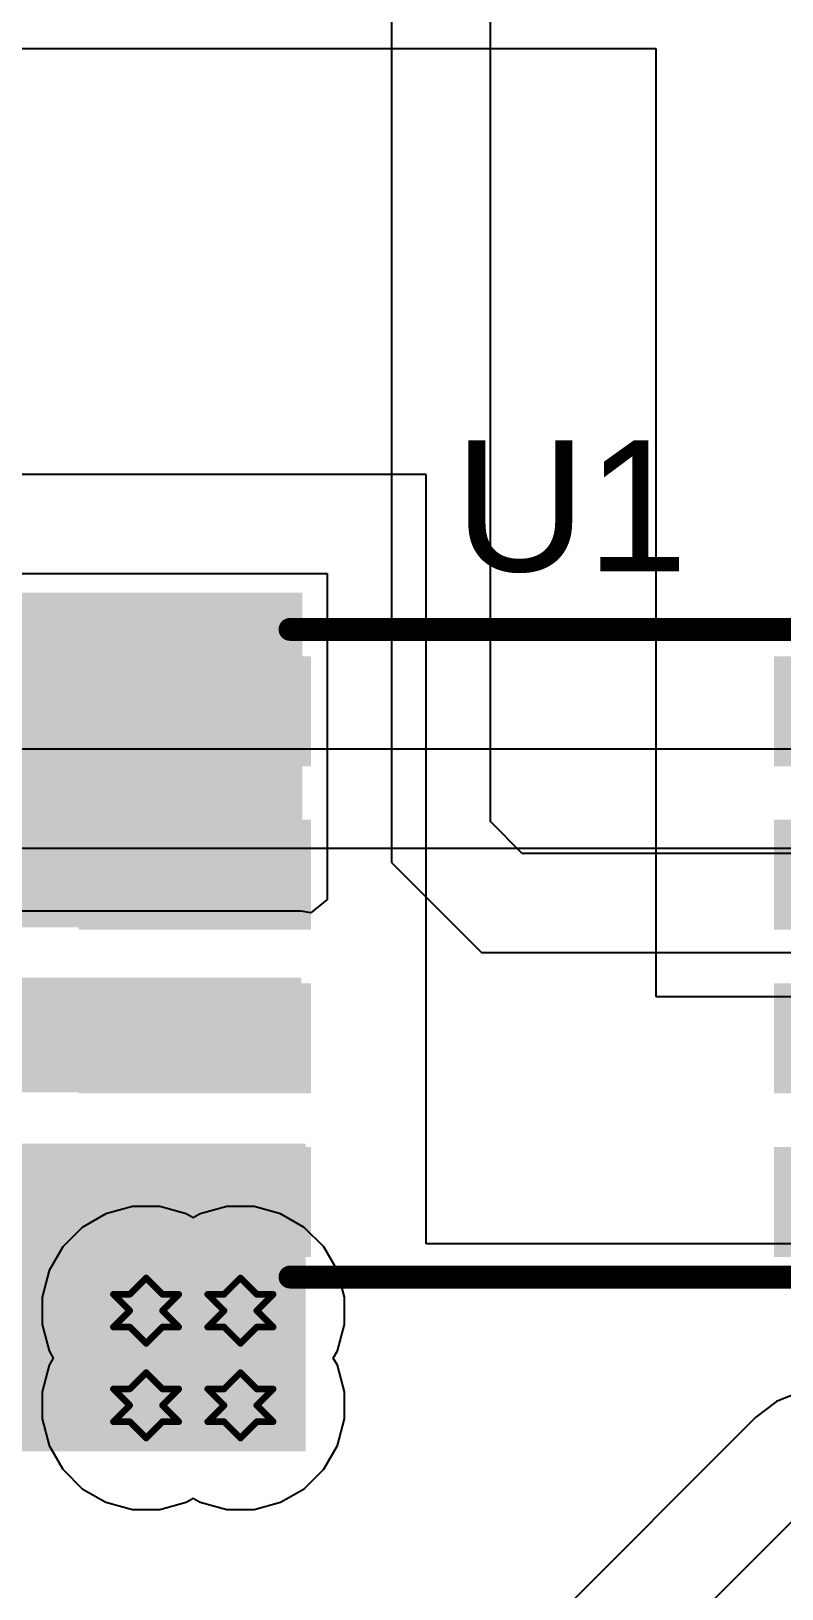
# Model space of a CAD drawing. Header units: inches. Extents: x -3 to 5437, y -3 to 5435.
# Drawn here: x 47.67 to 53.5, y 26.59 to 38.69 of the extents above; entities that cross this region are included whole.
import ezdxf

# ---------------------------------------------------------------- set-up
doc = ezdxf.new("R2010")
doc.units = ezdxf.units.IN
for name, color, linetype in [('Bottom Layer', 5, 'Continuous'), ('Bottom Solder', 6, 'Continuous'), ('Drill Drawing', 1, 'Continuous'), ('GND', 16, 'Continuous'), ('PWR', 76, 'Continuous'), ('Top Layer', 1, 'Continuous'), ('Top Overlay', 2, 'Continuous'), ('Top Paste', 8, 'Continuous'), ('Top Solder', 216, 'Continuous'), ('Via Holes', 16, 'Continuous')]:
    doc.layers.add(name, color=color, linetype=linetype)
doc.styles.add('Arial', font='', dxfattribs={"height": 0.2})
doc.styles.get('Arial').set_extended_font_data('Arial')

# ---------------------------------------------------------------- blocks, each defined once
blk = doc.blocks.new('SOIC_8_413')
at = {"layer": 'Top Layer'}
for points in [[(-1.867, 1.58), (-3.467, 1.58), (-3.467, 2.23), (-1.867, 2.23)], [(3.533, 1.58), (1.933, 1.58), (1.933, 2.23), (3.533, 2.23)], [(-1.867, 0.31), (-3.467, 0.31), (-3.467, 0.96), (-1.867, 0.96)], [(3.533, 0.31), (1.933, 0.31), (1.933, 0.96), (3.533, 0.96)], [(-1.867, -0.96), (-3.467, -0.96), (-3.467, -0.31), (-1.867, -0.31)], [(3.533, -0.96), (1.933, -0.96), (1.933, -0.31), (3.533, -0.31)], [(-1.867, -2.23), (-3.467, -2.23), (-3.467, -1.58), (-1.867, -1.58)], [(3.533, -2.23), (1.933, -2.23), (1.933, -1.58), (3.533, -1.58)]]:
    blk.add_hatch(color=1, dxfattribs=at).paths.add_polyline_path(points)
at = {"layer": 'Top Paste'}
for points in [[(-1.867, 1.58), (-3.467, 1.58), (-3.467, 2.23), (-1.867, 2.23)], [(3.533, 1.58), (1.933, 1.58), (1.933, 2.23), (3.533, 2.23)], [(-1.867, 0.31), (-3.467, 0.31), (-3.467, 0.96), (-1.867, 0.96)], [(3.533, 0.31), (1.933, 0.31), (1.933, 0.96), (3.533, 0.96)], [(-1.867, -0.96), (-3.467, -0.96), (-3.467, -0.31), (-1.867, -0.31)], [(3.533, -0.96), (1.933, -0.96), (1.933, -0.31), (3.533, -0.31)], [(-1.867, -2.23), (-3.467, -2.23), (-3.467, -1.58), (-1.867, -1.58)], [(3.533, -2.23), (1.933, -2.23), (1.933, -1.58), (3.533, -1.58)]]:
    blk.add_hatch(color=8, dxfattribs=at).paths.add_polyline_path(points)
at = {"layer": 'Top Solder'}
for points in [[(-1.765, 1.478), (-3.569, 1.478), (-3.569, 2.332), (-1.765, 2.332)], [(3.635, 1.478), (1.831, 1.478), (1.831, 2.332), (3.635, 2.332)], [(-1.765, 0.208), (-3.569, 0.208), (-3.569, 1.062), (-1.765, 1.062)], [(3.635, 0.208), (1.831, 0.208), (1.831, 1.062), (3.635, 1.062)], [(-1.765, -1.062), (-3.569, -1.062), (-3.569, -0.208), (-1.765, -0.208)], [(3.635, -1.062), (1.831, -1.062), (1.831, -0.208), (3.635, -0.208)], [(-1.765, -2.332), (-3.569, -2.332), (-3.569, -1.478), (-1.765, -1.478)], [(3.635, -2.332), (1.831, -2.332), (1.831, -1.478), (3.635, -1.478)]]:
    blk.add_hatch(color=216, dxfattribs=at).paths.add_polyline_path(points)
at = {"layer": 'Top Overlay'}
for points in [[(-3.112, 2.565, 0.178, 0.178, 1), (-3.339, 2.565, 0.178, 0.178, 1)], [(-3.384, 2.565, 0.0889, 0.0889, 1), (-3.295, 2.565, 0.0889, 0.0889, 1)], [(-3.157, 2.565, 0.0889, 0.0889, 1), (-3.068, 2.565, 0.0889, 0.0889, 1)], [(-2.038, 2.489, 0.0889, 0.0889, 1), (-1.949, 2.489, 0.0889, 0.0889, 1)], [(1.949, 2.489, 0.0889, 0.0889, 1), (2.038, 2.489, 0.0889, 0.0889, 1)], [(-2.038, -2.54, 0.0889, 0.0889, 1), (-1.949, -2.54, 0.0889, 0.0889, 1)], [(1.949, -2.54, 0.0889, 0.0889, 1), (2.038, -2.54, 0.0889, 0.0889, 1)]]:
    blk.add_lwpolyline(points, format="xyseb", close=True, dxfattribs=at)
for points in [[(1.994, 2.489, 0.178, 0.178, 0), (-1.994, 2.489, 0.178, 0.178, 0)], [(1.994, -2.54, 0.178, 0.178, 0), (-1.994, -2.54, 0.178, 0.178, 0)]]:
    blk.add_lwpolyline(points, format="xyseb", dxfattribs=at)

msp = doc.modelspace()

# ---------------------------------------------------------------- hatches: boundary and pattern name
at = {"layer": 'Bottom Layer'}
h = msp.add_hatch(color=5, dxfattribs=at)
edge = h.paths.add_edge_path()
edge.add_arc((48.565, 28.753), 0.3, 0, 360)
h = msp.add_hatch(color=5, dxfattribs=at)
edge = h.paths.add_edge_path()
edge.add_arc((49.297, 28.753), 0.3, 0, 360)
h = msp.add_hatch(color=5, dxfattribs=at)
edge = h.paths.add_edge_path()
edge.add_arc((48.565, 28.018), 0.3, 0, 360)
h = msp.add_hatch(color=5, dxfattribs=at)
edge = h.paths.add_edge_path()
edge.add_arc((49.297, 28.018), 0.3, 0, 360)
at = {"layer": 'Bottom Solder'}
h = msp.add_hatch(color=6, dxfattribs=at)
edge = h.paths.add_edge_path()
edge.add_arc((48.565, 28.753), 0.15, 0, 360)
h = msp.add_hatch(color=6, dxfattribs=at)
edge = h.paths.add_edge_path()
edge.add_arc((49.297, 28.753), 0.15, 0, 360)
h = msp.add_hatch(color=6, dxfattribs=at)
edge = h.paths.add_edge_path()
edge.add_arc((48.565, 28.018), 0.15, 0, 360)
h = msp.add_hatch(color=6, dxfattribs=at)
edge = h.paths.add_edge_path()
edge.add_arc((49.297, 28.018), 0.15, 0, 360)
at = {"layer": 'GND'}
h = msp.add_hatch(color=16, dxfattribs=at)
edge = h.paths.add_edge_path()
edge.add_arc((48.565, 28.753), 0.3, 0, 360)
h = msp.add_hatch(color=16, dxfattribs=at)
edge = h.paths.add_edge_path()
edge.add_arc((49.297, 28.753), 0.3, 0, 360)
h = msp.add_hatch(color=16, dxfattribs=at)
edge = h.paths.add_edge_path()
edge.add_arc((48.565, 28.018), 0.3, 0, 360)
h = msp.add_hatch(color=16, dxfattribs=at)
edge = h.paths.add_edge_path()
edge.add_arc((49.297, 28.018), 0.3, 0, 360)
at = {"layer": 'PWR'}
h = msp.add_hatch(color=76, dxfattribs=at)
edge = h.paths.add_edge_path()
edge.add_arc((48.565, 28.753), 0.3, 0, 360)
h = msp.add_hatch(color=76, dxfattribs=at)
edge = h.paths.add_edge_path()
edge.add_arc((49.297, 28.753), 0.3, 0, 360)
h = msp.add_hatch(color=76, dxfattribs=at)
edge = h.paths.add_edge_path()
edge.add_arc((48.565, 28.018), 0.3, 0, 360)
h = msp.add_hatch(color=76, dxfattribs=at)
edge = h.paths.add_edge_path()
edge.add_arc((49.297, 28.018), 0.3, 0, 360)
at = {"layer": 'Top Layer'}
for points in [[(35.814, 31.729), (49.777, 31.729), (49.777, 34.329), (35.814, 34.329)], [(46.317, 30.449), (49.769, 30.449), (49.769, 31.338), (46.317, 31.338)], [(46.317, 27.661), (49.804, 27.661), (49.804, 30.05), (46.317, 30.05)], [(46.317, 27.661), (49.743, 27.661), (49.743, 30.043), (46.317, 30.043)], [(37.502, 27.661), (49.804, 27.661), (49.804, 28.645), (37.502, 28.645)]]:
    msp.add_hatch(color=1, dxfattribs=at).paths.add_polyline_path(points)
h = msp.add_hatch(color=1, dxfattribs=at)
edge = h.paths.add_edge_path()
edge.add_arc((48.565, 28.753), 0.3, 0, 360)
h = msp.add_hatch(color=1, dxfattribs=at)
edge = h.paths.add_edge_path()
edge.add_arc((49.297, 28.753), 0.3, 0, 360)
h = msp.add_hatch(color=1, dxfattribs=at)
edge = h.paths.add_edge_path()
edge.add_arc((48.565, 28.018), 0.3, 0, 360)
h = msp.add_hatch(color=1, dxfattribs=at)
edge = h.paths.add_edge_path()
edge.add_arc((49.297, 28.018), 0.3, 0, 360)
at = {"layer": 'Top Solder'}
h = msp.add_hatch(color=216, dxfattribs=at)
edge = h.paths.add_edge_path()
edge.add_arc((48.565, 28.753), 0.15, 0, 360)
h = msp.add_hatch(color=216, dxfattribs=at)
edge = h.paths.add_edge_path()
edge.add_arc((49.297, 28.753), 0.15, 0, 360)
h = msp.add_hatch(color=216, dxfattribs=at)
edge = h.paths.add_edge_path()
edge.add_arc((48.565, 28.018), 0.15, 0, 360)
h = msp.add_hatch(color=216, dxfattribs=at)
edge = h.paths.add_edge_path()
edge.add_arc((49.297, 28.018), 0.15, 0, 360)
at = {"layer": 'Via Holes'}
h = msp.add_hatch(color=7, dxfattribs=at)
edge = h.paths.add_edge_path()
edge.add_arc((48.565, 28.753), 0.15, 0, 360)
h = msp.add_hatch(color=7, dxfattribs=at)
edge = h.paths.add_edge_path()
edge.add_arc((49.297, 28.753), 0.15, 0, 360)
h = msp.add_hatch(color=7, dxfattribs=at)
edge = h.paths.add_edge_path()
edge.add_arc((48.565, 28.018), 0.15, 0, 360)
h = msp.add_hatch(color=7, dxfattribs=at)
edge = h.paths.add_edge_path()
edge.add_arc((49.297, 28.018), 0.15, 0, 360)

# ---------------------------------------------------------------- linework, layer by layer
at = {"layer": 'Bottom Layer'}
for p, q in [((60.518, 33.113), (47.458, 33.113)), ((47.458, 32.345), (60.518, 32.345)), ((48.458, 29.561), (48.253, 29.506)), ((48.671, 29.561), (48.458, 29.561)), ((48.877, 29.506), (48.671, 29.561)), ((49.191, 29.561), (48.985, 29.506)), ((49.404, 29.561), (49.191, 29.561)), ((49.609, 29.506), (49.404, 29.561)), ((48.069, 29.399), (47.918, 29.249)), ((48.253, 29.506), (48.069, 29.399)), ((48.931, 29.474), (48.877, 29.506)), ((48.985, 29.506), (48.931, 29.474)), ((49.793, 29.399), (49.609, 29.506)), ((49.944, 29.249), (49.793, 29.399)), ((47.918, 29.249), (47.812, 29.065)), ((50.05, 29.065), (49.944, 29.249)), ((47.812, 29.065), (47.757, 28.859)), ((50.105, 28.859), (50.05, 29.065)), ((47.757, 28.859), (47.757, 28.646)), ((50.105, 28.646), (50.105, 28.859)), ((47.757, 28.646), (47.812, 28.441)), ((50.05, 28.441), (50.105, 28.646)), ((47.812, 28.441), (47.844, 28.385)), ((50.018, 28.385), (50.05, 28.441)), ((47.812, 28.33), (47.757, 28.124)), ((47.844, 28.385), (47.812, 28.33)), ((50.05, 28.33), (50.018, 28.385)), ((50.105, 28.124), (50.05, 28.33)), ((47.757, 28.124), (47.757, 27.912)), ((50.105, 27.912), (50.105, 28.124)), ((53.645, 28.124), (53.459, 28.047)), ((53.459, 28.047), (53.3, 27.925)), ((47.757, 27.912), (47.812, 27.706)), ((53.3, 27.925), (48.989, 23.613)), ((50.05, 27.706), (50.105, 27.912)), ((47.812, 27.706), (47.918, 27.522)), ((49.944, 27.522), (50.05, 27.706)), ((47.918, 27.522), (48.069, 27.371)), ((49.793, 27.371), (49.944, 27.522)), ((48.069, 27.371), (48.253, 27.265)), ((49.307, 22.845), (53.808, 27.346)), ((49.609, 27.265), (49.793, 27.371)), ((48.253, 27.265), (48.458, 27.21)), ((48.671, 27.21), (48.877, 27.265)), ((48.877, 27.265), (48.931, 27.296)), ((48.931, 27.296), (48.985, 27.265)), ((48.985, 27.265), (49.191, 27.21)), ((49.404, 27.21), (49.609, 27.265)), ((48.458, 27.21), (48.671, 27.21)), ((49.191, 27.21), (49.404, 27.21))]:
    msp.add_line(p, q, dxfattribs=at)
at = {"layer": 'Drill Drawing'}
for points in [[(48.438, 28.88, 0.0508, 0.0508, 0), (48.565, 29.007, 0.0508, 0.0508, 0)], [(48.565, 29.007, 0.0508, 0.0508, 0), (48.692, 28.88, 0.0508, 0.0508, 0)], [(49.17, 28.88, 0.0508, 0.0508, 0), (49.297, 29.007, 0.0508, 0.0508, 0)], [(49.297, 29.007, 0.0508, 0.0508, 0), (49.424, 28.88, 0.0508, 0.0508, 0)], [(48.311, 28.88, 0.0508, 0.0508, 0), (48.438, 28.753, 0.0508, 0.0508, 0)], [(48.311, 28.88, 0.0508, 0.0508, 0), (48.438, 28.88, 0.0508, 0.0508, 0)], [(48.692, 28.88, 0.0508, 0.0508, 0), (48.819, 28.88, 0.0508, 0.0508, 0)], [(48.692, 28.753, 0.0508, 0.0508, 0), (48.819, 28.88, 0.0508, 0.0508, 0)], [(49.043, 28.88, 0.0508, 0.0508, 0), (49.17, 28.753, 0.0508, 0.0508, 0)], [(49.043, 28.88, 0.0508, 0.0508, 0), (49.17, 28.88, 0.0508, 0.0508, 0)], [(49.424, 28.88, 0.0508, 0.0508, 0), (49.551, 28.88, 0.0508, 0.0508, 0)], [(49.424, 28.753, 0.0508, 0.0508, 0), (49.551, 28.88, 0.0508, 0.0508, 0)], [(48.311, 28.626, 0.0508, 0.0508, 0), (48.438, 28.753, 0.0508, 0.0508, 0)], [(48.692, 28.753, 0.0508, 0.0508, 0), (48.819, 28.626, 0.0508, 0.0508, 0)], [(49.043, 28.626, 0.0508, 0.0508, 0), (49.17, 28.753, 0.0508, 0.0508, 0)], [(49.424, 28.753, 0.0508, 0.0508, 0), (49.551, 28.626, 0.0508, 0.0508, 0)], [(48.311, 28.626, 0.0508, 0.0508, 0), (48.438, 28.626, 0.0508, 0.0508, 0)], [(48.438, 28.626, 0.0508, 0.0508, 0), (48.565, 28.499, 0.0508, 0.0508, 0)], [(48.565, 28.499, 0.0508, 0.0508, 0), (48.692, 28.626, 0.0508, 0.0508, 0)], [(48.692, 28.626, 0.0508, 0.0508, 0), (48.819, 28.626, 0.0508, 0.0508, 0)], [(49.043, 28.626, 0.0508, 0.0508, 0), (49.17, 28.626, 0.0508, 0.0508, 0)], [(49.17, 28.626, 0.0508, 0.0508, 0), (49.297, 28.499, 0.0508, 0.0508, 0)], [(49.297, 28.499, 0.0508, 0.0508, 0), (49.424, 28.626, 0.0508, 0.0508, 0)], [(49.424, 28.626, 0.0508, 0.0508, 0), (49.551, 28.626, 0.0508, 0.0508, 0)], [(48.438, 28.145, 0.0508, 0.0508, 0), (48.565, 28.272, 0.0508, 0.0508, 0)], [(48.565, 28.272, 0.0508, 0.0508, 0), (48.692, 28.145, 0.0508, 0.0508, 0)], [(49.17, 28.145, 0.0508, 0.0508, 0), (49.297, 28.272, 0.0508, 0.0508, 0)], [(49.297, 28.272, 0.0508, 0.0508, 0), (49.424, 28.145, 0.0508, 0.0508, 0)], [(48.311, 28.145, 0.0508, 0.0508, 0), (48.438, 28.018, 0.0508, 0.0508, 0)], [(48.311, 28.145, 0.0508, 0.0508, 0), (48.438, 28.145, 0.0508, 0.0508, 0)], [(48.692, 28.145, 0.0508, 0.0508, 0), (48.819, 28.145, 0.0508, 0.0508, 0)], [(48.692, 28.018, 0.0508, 0.0508, 0), (48.819, 28.145, 0.0508, 0.0508, 0)], [(49.043, 28.145, 0.0508, 0.0508, 0), (49.17, 28.018, 0.0508, 0.0508, 0)], [(49.043, 28.145, 0.0508, 0.0508, 0), (49.17, 28.145, 0.0508, 0.0508, 0)], [(49.424, 28.145, 0.0508, 0.0508, 0), (49.551, 28.145, 0.0508, 0.0508, 0)], [(49.424, 28.018, 0.0508, 0.0508, 0), (49.551, 28.145, 0.0508, 0.0508, 0)], [(48.311, 27.891, 0.0508, 0.0508, 0), (48.438, 28.018, 0.0508, 0.0508, 0)], [(48.692, 28.018, 0.0508, 0.0508, 0), (48.819, 27.891, 0.0508, 0.0508, 0)], [(49.043, 27.891, 0.0508, 0.0508, 0), (49.17, 28.018, 0.0508, 0.0508, 0)], [(49.424, 28.018, 0.0508, 0.0508, 0), (49.551, 27.891, 0.0508, 0.0508, 0)], [(48.311, 27.891, 0.0508, 0.0508, 0), (48.438, 27.891, 0.0508, 0.0508, 0)], [(48.438, 27.891, 0.0508, 0.0508, 0), (48.565, 27.764, 0.0508, 0.0508, 0)], [(48.565, 27.764, 0.0508, 0.0508, 0), (48.692, 27.891, 0.0508, 0.0508, 0)], [(48.692, 27.891, 0.0508, 0.0508, 0), (48.819, 27.891, 0.0508, 0.0508, 0)], [(49.043, 27.891, 0.0508, 0.0508, 0), (49.17, 27.891, 0.0508, 0.0508, 0)], [(49.17, 27.891, 0.0508, 0.0508, 0), (49.297, 27.764, 0.0508, 0.0508, 0)], [(49.297, 27.764, 0.0508, 0.0508, 0), (49.424, 27.891, 0.0508, 0.0508, 0)], [(49.424, 27.891, 0.0508, 0.0508, 0), (49.551, 27.891, 0.0508, 0.0508, 0)]]:
    msp.add_lwpolyline(points, format="xyseb", dxfattribs=at)
for points in [[(48.552, 29.007, 0.0254, 0.0254, 1), (48.578, 29.007, 0.0254, 0.0254, 1)], [(48.552, 29.007, 0.0254, 0.0254, 1), (48.578, 29.007, 0.0254, 0.0254, 1)], [(49.284, 29.007, 0.0254, 0.0254, 1), (49.31, 29.007, 0.0254, 0.0254, 1)], [(49.284, 29.007, 0.0254, 0.0254, 1), (49.31, 29.007, 0.0254, 0.0254, 1)], [(48.298, 28.88, 0.0254, 0.0254, 1), (48.324, 28.88, 0.0254, 0.0254, 1)], [(48.298, 28.88, 0.0254, 0.0254, 1), (48.324, 28.88, 0.0254, 0.0254, 1)], [(48.425, 28.88, 0.0254, 0.0254, 1), (48.45, 28.88, 0.0254, 0.0254, 1)], [(48.425, 28.88, 0.0254, 0.0254, 1), (48.45, 28.88, 0.0254, 0.0254, 1)], [(48.679, 28.88, 0.0254, 0.0254, 1), (48.705, 28.88, 0.0254, 0.0254, 1)], [(48.679, 28.88, 0.0254, 0.0254, 1), (48.705, 28.88, 0.0254, 0.0254, 1)], [(48.806, 28.88, 0.0254, 0.0254, 1), (48.831, 28.88, 0.0254, 0.0254, 1)], [(48.806, 28.88, 0.0254, 0.0254, 1), (48.831, 28.88, 0.0254, 0.0254, 1)], [(49.03, 28.88, 0.0254, 0.0254, 1), (49.056, 28.88, 0.0254, 0.0254, 1)], [(49.03, 28.88, 0.0254, 0.0254, 1), (49.056, 28.88, 0.0254, 0.0254, 1)], [(49.157, 28.88, 0.0254, 0.0254, 1), (49.183, 28.88, 0.0254, 0.0254, 1)], [(49.157, 28.88, 0.0254, 0.0254, 1), (49.183, 28.88, 0.0254, 0.0254, 1)], [(49.411, 28.88, 0.0254, 0.0254, 1), (49.437, 28.88, 0.0254, 0.0254, 1)], [(49.411, 28.88, 0.0254, 0.0254, 1), (49.437, 28.88, 0.0254, 0.0254, 1)], [(49.538, 28.88, 0.0254, 0.0254, 1), (49.564, 28.88, 0.0254, 0.0254, 1)], [(49.538, 28.88, 0.0254, 0.0254, 1), (49.564, 28.88, 0.0254, 0.0254, 1)], [(48.425, 28.753, 0.0254, 0.0254, 1), (48.45, 28.753, 0.0254, 0.0254, 1)], [(48.425, 28.753, 0.0254, 0.0254, 1), (48.45, 28.753, 0.0254, 0.0254, 1)], [(48.679, 28.753, 0.0254, 0.0254, 1), (48.705, 28.753, 0.0254, 0.0254, 1)], [(48.679, 28.753, 0.0254, 0.0254, 1), (48.705, 28.753, 0.0254, 0.0254, 1)], [(49.157, 28.753, 0.0254, 0.0254, 1), (49.183, 28.753, 0.0254, 0.0254, 1)], [(49.157, 28.753, 0.0254, 0.0254, 1), (49.183, 28.753, 0.0254, 0.0254, 1)], [(49.411, 28.753, 0.0254, 0.0254, 1), (49.437, 28.753, 0.0254, 0.0254, 1)], [(49.411, 28.753, 0.0254, 0.0254, 1), (49.437, 28.753, 0.0254, 0.0254, 1)], [(48.298, 28.626, 0.0254, 0.0254, 1), (48.324, 28.626, 0.0254, 0.0254, 1)], [(48.298, 28.626, 0.0254, 0.0254, 1), (48.324, 28.626, 0.0254, 0.0254, 1)], [(48.425, 28.626, 0.0254, 0.0254, 1), (48.45, 28.626, 0.0254, 0.0254, 1)], [(48.425, 28.626, 0.0254, 0.0254, 1), (48.45, 28.626, 0.0254, 0.0254, 1)], [(48.679, 28.626, 0.0254, 0.0254, 1), (48.705, 28.626, 0.0254, 0.0254, 1)], [(48.679, 28.626, 0.0254, 0.0254, 1), (48.705, 28.626, 0.0254, 0.0254, 1)], [(48.806, 28.626, 0.0254, 0.0254, 1), (48.831, 28.626, 0.0254, 0.0254, 1)], [(48.806, 28.626, 0.0254, 0.0254, 1), (48.831, 28.626, 0.0254, 0.0254, 1)], [(49.03, 28.626, 0.0254, 0.0254, 1), (49.056, 28.626, 0.0254, 0.0254, 1)], [(49.03, 28.626, 0.0254, 0.0254, 1), (49.056, 28.626, 0.0254, 0.0254, 1)], [(49.157, 28.626, 0.0254, 0.0254, 1), (49.183, 28.626, 0.0254, 0.0254, 1)], [(49.157, 28.626, 0.0254, 0.0254, 1), (49.183, 28.626, 0.0254, 0.0254, 1)], [(49.411, 28.626, 0.0254, 0.0254, 1), (49.437, 28.626, 0.0254, 0.0254, 1)], [(49.411, 28.626, 0.0254, 0.0254, 1), (49.437, 28.626, 0.0254, 0.0254, 1)], [(49.538, 28.626, 0.0254, 0.0254, 1), (49.564, 28.626, 0.0254, 0.0254, 1)], [(49.538, 28.626, 0.0254, 0.0254, 1), (49.564, 28.626, 0.0254, 0.0254, 1)], [(48.552, 28.499, 0.0254, 0.0254, 1), (48.578, 28.499, 0.0254, 0.0254, 1)], [(48.552, 28.499, 0.0254, 0.0254, 1), (48.578, 28.499, 0.0254, 0.0254, 1)], [(49.284, 28.499, 0.0254, 0.0254, 1), (49.31, 28.499, 0.0254, 0.0254, 1)], [(49.284, 28.499, 0.0254, 0.0254, 1), (49.31, 28.499, 0.0254, 0.0254, 1)], [(48.552, 28.272, 0.0254, 0.0254, 1), (48.578, 28.272, 0.0254, 0.0254, 1)], [(48.552, 28.272, 0.0254, 0.0254, 1), (48.578, 28.272, 0.0254, 0.0254, 1)], [(49.284, 28.272, 0.0254, 0.0254, 1), (49.31, 28.272, 0.0254, 0.0254, 1)], [(49.284, 28.272, 0.0254, 0.0254, 1), (49.31, 28.272, 0.0254, 0.0254, 1)], [(48.298, 28.145, 0.0254, 0.0254, 1), (48.324, 28.145, 0.0254, 0.0254, 1)], [(48.298, 28.145, 0.0254, 0.0254, 1), (48.324, 28.145, 0.0254, 0.0254, 1)], [(48.425, 28.145, 0.0254, 0.0254, 1), (48.45, 28.145, 0.0254, 0.0254, 1)], [(48.425, 28.145, 0.0254, 0.0254, 1), (48.45, 28.145, 0.0254, 0.0254, 1)], [(48.679, 28.145, 0.0254, 0.0254, 1), (48.705, 28.145, 0.0254, 0.0254, 1)], [(48.679, 28.145, 0.0254, 0.0254, 1), (48.705, 28.145, 0.0254, 0.0254, 1)], [(48.806, 28.145, 0.0254, 0.0254, 1), (48.831, 28.145, 0.0254, 0.0254, 1)], [(48.806, 28.145, 0.0254, 0.0254, 1), (48.831, 28.145, 0.0254, 0.0254, 1)], [(49.03, 28.145, 0.0254, 0.0254, 1), (49.056, 28.145, 0.0254, 0.0254, 1)], [(49.03, 28.145, 0.0254, 0.0254, 1), (49.056, 28.145, 0.0254, 0.0254, 1)], [(49.157, 28.145, 0.0254, 0.0254, 1), (49.183, 28.145, 0.0254, 0.0254, 1)], [(49.157, 28.145, 0.0254, 0.0254, 1), (49.183, 28.145, 0.0254, 0.0254, 1)], [(49.411, 28.145, 0.0254, 0.0254, 1), (49.437, 28.145, 0.0254, 0.0254, 1)], [(49.411, 28.145, 0.0254, 0.0254, 1), (49.437, 28.145, 0.0254, 0.0254, 1)], [(49.538, 28.145, 0.0254, 0.0254, 1), (49.564, 28.145, 0.0254, 0.0254, 1)], [(49.538, 28.145, 0.0254, 0.0254, 1), (49.564, 28.145, 0.0254, 0.0254, 1)], [(48.425, 28.018, 0.0254, 0.0254, 1), (48.45, 28.018, 0.0254, 0.0254, 1)], [(48.425, 28.018, 0.0254, 0.0254, 1), (48.45, 28.018, 0.0254, 0.0254, 1)], [(48.679, 28.018, 0.0254, 0.0254, 1), (48.705, 28.018, 0.0254, 0.0254, 1)], [(48.679, 28.018, 0.0254, 0.0254, 1), (48.705, 28.018, 0.0254, 0.0254, 1)], [(49.157, 28.018, 0.0254, 0.0254, 1), (49.183, 28.018, 0.0254, 0.0254, 1)], [(49.157, 28.018, 0.0254, 0.0254, 1), (49.183, 28.018, 0.0254, 0.0254, 1)], [(49.411, 28.018, 0.0254, 0.0254, 1), (49.437, 28.018, 0.0254, 0.0254, 1)], [(49.411, 28.018, 0.0254, 0.0254, 1), (49.437, 28.018, 0.0254, 0.0254, 1)], [(48.298, 27.891, 0.0254, 0.0254, 1), (48.324, 27.891, 0.0254, 0.0254, 1)], [(48.298, 27.891, 0.0254, 0.0254, 1), (48.324, 27.891, 0.0254, 0.0254, 1)], [(48.425, 27.891, 0.0254, 0.0254, 1), (48.45, 27.891, 0.0254, 0.0254, 1)], [(48.425, 27.891, 0.0254, 0.0254, 1), (48.45, 27.891, 0.0254, 0.0254, 1)], [(48.679, 27.891, 0.0254, 0.0254, 1), (48.705, 27.891, 0.0254, 0.0254, 1)], [(48.679, 27.891, 0.0254, 0.0254, 1), (48.705, 27.891, 0.0254, 0.0254, 1)], [(48.806, 27.891, 0.0254, 0.0254, 1), (48.831, 27.891, 0.0254, 0.0254, 1)], [(48.806, 27.891, 0.0254, 0.0254, 1), (48.831, 27.891, 0.0254, 0.0254, 1)], [(49.03, 27.891, 0.0254, 0.0254, 1), (49.056, 27.891, 0.0254, 0.0254, 1)], [(49.03, 27.891, 0.0254, 0.0254, 1), (49.056, 27.891, 0.0254, 0.0254, 1)], [(49.157, 27.891, 0.0254, 0.0254, 1), (49.183, 27.891, 0.0254, 0.0254, 1)], [(49.157, 27.891, 0.0254, 0.0254, 1), (49.183, 27.891, 0.0254, 0.0254, 1)], [(49.411, 27.891, 0.0254, 0.0254, 1), (49.437, 27.891, 0.0254, 0.0254, 1)], [(49.411, 27.891, 0.0254, 0.0254, 1), (49.437, 27.891, 0.0254, 0.0254, 1)], [(49.538, 27.891, 0.0254, 0.0254, 1), (49.564, 27.891, 0.0254, 0.0254, 1)], [(49.538, 27.891, 0.0254, 0.0254, 1), (49.564, 27.891, 0.0254, 0.0254, 1)], [(48.552, 27.764, 0.0254, 0.0254, 1), (48.578, 27.764, 0.0254, 0.0254, 1)], [(48.552, 27.764, 0.0254, 0.0254, 1), (48.578, 27.764, 0.0254, 0.0254, 1)], [(49.284, 27.764, 0.0254, 0.0254, 1), (49.31, 27.764, 0.0254, 0.0254, 1)], [(49.284, 27.764, 0.0254, 0.0254, 1), (49.31, 27.764, 0.0254, 0.0254, 1)]]:
    msp.add_lwpolyline(points, format="xyseb", close=True, dxfattribs=at)
at = {"layer": 'GND'}
for p, q in [((48.458, 29.561), (48.253, 29.506)), ((48.671, 29.561), (48.458, 29.561)), ((48.877, 29.506), (48.671, 29.561)), ((49.191, 29.561), (48.985, 29.506)), ((49.404, 29.561), (49.191, 29.561)), ((49.609, 29.506), (49.404, 29.561)), ((48.069, 29.399), (47.918, 29.249)), ((48.253, 29.506), (48.069, 29.399)), ((48.931, 29.474), (48.877, 29.506)), ((48.985, 29.506), (48.931, 29.474)), ((49.793, 29.399), (49.609, 29.506)), ((49.944, 29.249), (49.793, 29.399)), ((47.918, 29.249), (47.812, 29.065)), ((50.05, 29.065), (49.944, 29.249)), ((47.812, 29.065), (47.757, 28.859)), ((50.105, 28.859), (50.05, 29.065)), ((47.757, 28.859), (47.757, 28.646)), ((50.105, 28.646), (50.105, 28.859)), ((47.757, 28.646), (47.812, 28.441)), ((50.05, 28.441), (50.105, 28.646)), ((47.812, 28.441), (47.844, 28.385)), ((50.018, 28.385), (50.05, 28.441)), ((47.812, 28.33), (47.757, 28.124)), ((47.844, 28.385), (47.812, 28.33)), ((50.05, 28.33), (50.018, 28.385)), ((50.105, 28.124), (50.05, 28.33)), ((47.757, 28.124), (47.757, 27.912)), ((50.105, 27.912), (50.105, 28.124)), ((47.757, 27.912), (47.812, 27.706)), ((50.05, 27.706), (50.105, 27.912)), ((47.812, 27.706), (47.918, 27.522)), ((49.944, 27.522), (50.05, 27.706)), ((47.918, 27.522), (48.069, 27.371)), ((49.793, 27.371), (49.944, 27.522)), ((48.069, 27.371), (48.253, 27.265)), ((49.609, 27.265), (49.793, 27.371)), ((48.253, 27.265), (48.458, 27.21)), ((48.671, 27.21), (48.877, 27.265)), ((48.877, 27.265), (48.931, 27.296)), ((48.931, 27.296), (48.985, 27.265)), ((48.985, 27.265), (49.191, 27.21)), ((49.404, 27.21), (49.609, 27.265)), ((48.458, 27.21), (48.671, 27.21)), ((49.191, 27.21), (49.404, 27.21))]:
    msp.add_line(p, q, dxfattribs=at)
at = {"layer": 'PWR'}
for p, q in [((50.47, 66.062), (50.47, 32.233)), ((51.238, 32.551), (51.238, 66.062)), ((51.486, 32.303), (51.238, 32.551)), ((69.087, 32.303), (51.486, 32.303)), ((50.47, 32.233), (51.168, 31.534)), ((51.168, 31.534), (69.406, 31.534))]:
    msp.add_line(p, q, dxfattribs=at)
at = {"layer": 'Top Layer'}
for p, q in [((34.312, 38.553), (52.524, 38.553)), ((52.524, 38.553), (52.524, 31.193)), ((50.74, 35.245), (34.312, 35.245)), ((50.74, 29.273), (50.74, 35.245)), ((34.312, 34.477), (49.972, 34.477)), ((49.972, 34.477), (49.972, 31.945)), ((49.972, 31.945), (49.845, 31.841)), ((49.769, 31.856), (46.317, 31.856)), ((49.845, 31.841), (49.769, 31.856)), ((52.524, 31.193), (55.143, 31.193)), ((55.143, 29.273), (50.74, 29.273))]:
    msp.add_line(p, q, dxfattribs=at)

# ---------------------------------------------------------------- block references
at = {"rotation": 180}
msp.add_blockref('SOIC_8_413', (51.676, 31.503), dxfattribs=at)

# ---------------------------------------------------------------- texts
at = {"layer": 'Top Overlay', "style": 'Arial'}
msp.add_text('U1', height=1.016, dxfattribs=at).set_placement((50.958, 34.494))

doc.saveas('drawing.dxf')
